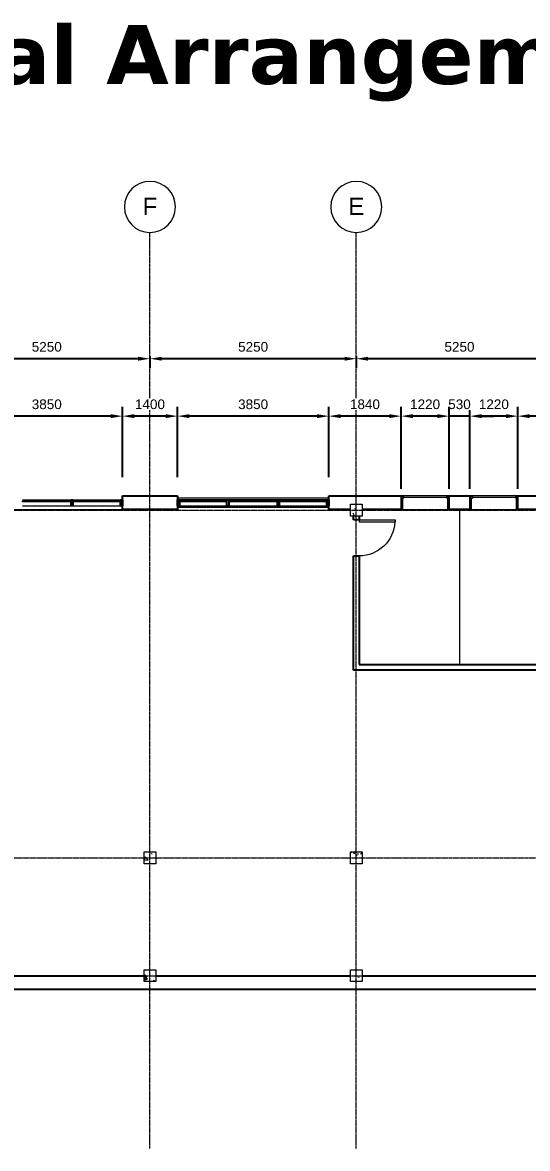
# Model space of a CAD drawing. Header units: millimetres. Extents: x 4481 to 58175, y 4067 to 32722.
# Drawn here: x 24709 to 37556, y 4067 to 32722 of the extents above; entities that cross this region are included whole.
import ezdxf

# ---------------------------------------------------------------- set-up
doc = ezdxf.new("R2010")
doc.units = ezdxf.units.MM
doc.linetypes.add('Grid Line', pattern=[22.225, 12.7, -3.175, 3.175, -3.175])
for name, color, linetype, lineweight in [('A-ANNO-DIMS', 10, 'Continuous', 9), ('A-DOOR', 31, 'Continuous', 9), ('A-GLAZ', 151, 'Continuous', 9), ('A-GLAZ-CURT', 52, 'Continuous', 9), ('A-GLAZ-CWMG', 51, 'Continuous', 9), ('A-WALL', 113, 'Continuous', 9), ('I-WALL', 2, 'Continuous', 9), ('S-COLS', 52, 'Continuous', 9), ('S-GRID', 1, 'Continuous', 9), ('S-GRID-IDEN', 1, 'Continuous', 9)]:
    doc.layers.add(name, color=color, linetype=linetype, lineweight=lineweight)
doc.layers.add('TEXT', color=10, linetype='Continuous')
doc.styles.add('Arial', font='Arial.ttf', dxfattribs={"height": 245.883234})
doc.styles.add('Arial_1', font='Arial.ttf', dxfattribs={"height": 442.58982})
doc.styles.add('TITLE_Layout_15mm', font='Verdana Bold.ttf', dxfattribs={"height": 15})
doc.dimstyles.new('Diagonal_-_2_5mm_Arial', dxfattribs={"dimscale": 304.8, "dimtxt": 245.883234, "dimasz": 0.984252, "dimexe": 0.787402, "dimexo": 0.492126, "dimgap": 0.574147, "dimtad": 1, "dimdec": 0, "dimzin": 0, "dimdsep": 46, "dimtxsty": 'Arial', "dimcen": 0.09, "dimdle": 0.787402, "dimazin": 0, "dimtfac": 1, "dimtdec": 0, "dimtix": 1, "dimtmove": 0, "dimatfit": 3, "dimldrblk": 'BOXFILLED', "dimfxl": 1, "dimtvp": 1, "dimtfill": 1, "dimtolj": 1, "dimtzin": 0, "dimarcsym": 0})

# ---------------------------------------------------------------- blocks, each defined once
blk = doc.blocks.new('M_Concrete-Square-Column - 300 x 300mm-V13-1st Floor Dimensioned Plan')
at = {"layer": 'S-COLS'}
h = blk.add_hatch(dxfattribs=at)
h.set_pattern_fill('FP_14', color=256, style=0, pattern_type=2)
h.set_pattern_definition([(230, (16702.4, 12214.2), (-728.737, 63.756), [76.2, -838.2]), (175, (16702.4, 12214.2), (140.972, -764.228), [60.96, -670.56]), (280.451, (16641.7, 12219.54), (-587.77, -700.467), [64.76, -712.36]), (226.184, (16702.4, 12011), (-1084.316, 168.17), [114.3, -1257.3]), (276.636, (16612.1, 12025), (-949.61, -989.71), [97.14, -1068.54]), (171.184, (16702.4, 12011), (-949.62, -989.7), [91.44, -1005.84]), (201, (16600.8, 12061.8), (-606.458, 409.06), [76.2, -838.2]), (146, (16600.8, 12061.8), (-247.208, -736.753), [60.96, -670.56]), (251.451, (16550.3, 12095.9), (-853.668, -327.685), [64.76, -712.36]), (217.5, (16702.42, 12214.23), (-12.3547, -338.22), [33.528, -628.904, 33.528, -1320.292]), (217.5, (16702.42, 12214.23), (-12.3547, -338.22), [-695.96, -647.192, 33.528, -639.572]), (187.5, (16702.42, 12214.23), (-267.279, -400.722), [33.528, -354.584, 33.528, -870.204]), (187.5, (16702.42, 12214.23), (-267.279, -400.722), [-421.64, -613.664, 33.528, -223.012]), (147.5, (16929, 12214.23), (-542.3633, 22.9153), [33.528, -220.472, 33.528, -1810.512]), (147.5, (16929, 12214.23), (-542.3633, 22.9153), [-287.528, -758.952, 33.528, -1018.032]), (137.5, (17030.6, 12214.23), (-592.517, -101.707), [33.528, -296.672, 33.528, -492.76, -746.76]), (137.5, (17030.6, 12214.23), (-592.517, -101.707), [-856.488, 33.528, -713.232])])
h.paths.add_polyline_path([(150, 150), (-150, 150), (-150, -150), (150, -150)], flags=0)
for p, q in [((150, 150), (-150, 150)), ((-150, 150), (-150, -150)), ((150, -150), (150, 150)), ((-150, -150), (150, -150))]:
    blk.add_line(p, q, dxfattribs=at)
blk = doc.blocks.new('M_Concrete-Square-Column - 300 x 300mm-V14-1st Floor Dimensioned Plan')
at = {"layer": 'S-COLS'}
h = blk.add_hatch(dxfattribs=at)
h.set_pattern_fill('FP_15', color=256, style=0, pattern_type=2)
h.set_pattern_definition([(230, (16702.4, 3364.2), (-728.737, 63.756), [76.2, -838.2]), (175, (16702.4, 3364.2), (140.97, -764.228), [60.96, -670.56]), (280.451, (16641.7, 3369.54), (-587.77, -700.467), [64.76, -712.36]), (226.184, (16702.4, 3161), (-1084.316, 168.17), [114.3, -1257.3]), (276.636, (16612.1, 3175), (-949.61, -989.71), [97.14, -1068.54]), (171.184, (16702.4, 3161), (-949.62, -989.7), [91.44, -1005.84]), (201, (16600.8, 3211.8), (-606.458, 409.06), [76.2, -838.2]), (146, (16600.8, 3211.8), (-247.208, -736.753), [60.96, -670.56]), (251.451, (16550.3, 3245.9), (-853.668, -327.685), [64.76, -712.36]), (217.5, (16702.42, 3364.22), (-12.3547, -338.22), [33.528, -628.904, 33.528, -647.192, -673.1]), (217.5, (16702.42, 3364.22), (-12.3547, -338.22), [-1343.152, 33.528, -639.572]), (187.5, (16702.42, 3364.22), (-267.279, -400.722), [33.528, -354.584, 33.528, -870.204]), (187.5, (16702.42, 3364.22), (-267.279, -400.722), [-421.64, -613.664, 33.528, -223.012]), (147.5, (16929, 3364.22), (-542.3633, 22.9153), [33.528, -220.472, 33.528, -1810.512]), (147.5, (16929, 3364.22), (-542.3633, 22.9153), [-287.528, -758.952, 33.528, -1018.032]), (137.5, (17030.6, 3364.22), (-592.517, -101.707), [33.528, -296.672, 33.528, -492.76, -746.76]), (137.5, (17030.6, 3364.22), (-592.517, -101.707), [-856.488, 33.528, -713.232])])
h.paths.add_polyline_path([(150, 150), (-150, 150), (-150, -150), (150, -150)], flags=0)
for p, q in [((150, 150), (-150, 150)), ((-150, 150), (-150, -150)), ((150, -150), (150, 150)), ((-150, -150), (150, -150))]:
    blk.add_line(p, q, dxfattribs=at)
blk = doc.blocks.new('M_Concrete-Square-Column - 300 x 300mm-V15-1st Floor Dimensioned Plan')
at = {"layer": 'S-COLS'}
h = blk.add_hatch(dxfattribs=at)
h.set_pattern_fill('FP_16', color=256, style=0, pattern_type=2)
h.set_pattern_definition([(230, (16702.4, 364.2), (-728.737, 63.756), [76.2, -838.2]), (175, (16702.4, 364.2), (140.97, -764.228), [60.96, -670.56]), (280.451, (16641.7, 369.54), (-587.77, -700.467), [64.76, -712.36]), (226.184, (16702.4, 161), (-1084.316, 168.17), [114.3, -1257.3]), (276.636, (16612.1, 175), (-949.61, -989.71), [97.14, -1068.54]), (171.184, (16702.4, 161), (-949.62, -989.7), [91.44, -1005.84]), (201, (16600.8, 211.8), (-606.458, 409.06), [76.2, -838.2]), (146, (16600.8, 211.8), (-247.21, -736.753), [60.96, -670.56]), (251.451, (16550.3, 245.9), (-853.668, -327.685), [64.76, -712.36]), (217.5, (16702.42, 364.23), (-12.3547, -338.22), [33.528, -628.904, 33.528, -647.192, -673.1]), (217.5, (16702.42, 364.23), (-12.3547, -338.22), [-1343.152, 33.528, -639.572]), (187.5, (16702.42, 364.23), (-267.279, -400.722), [33.528, -354.584, 33.528, -613.664, -256.54]), (187.5, (16702.42, 364.23), (-267.279, -400.722), [-1035.304, 33.528, -223.012]), (147.5, (16929, 364.23), (-542.3633, 22.9153), [33.528, -220.472, 33.528, -758.952, -1051.56]), (147.5, (16929, 364.23), (-542.3633, 22.9153), [-1046.48, 33.528, -1018.032]), (137.5, (17030.6, 364.23), (-592.517, -101.707), [33.528, -296.672, 33.528, -492.76, -746.76]), (137.5, (17030.6, 364.23), (-592.517, -101.707), [-856.488, 33.528, -713.232])])
h.paths.add_polyline_path([(150, 150), (-150, 150), (-150, -150), (150, -150)], flags=0)
for p, q in [((150, 150), (-150, 150)), ((-150, 150), (-150, -150)), ((150, -150), (150, 150)), ((-150, -150), (150, -150))]:
    blk.add_line(p, q, dxfattribs=at)
blk = doc.blocks.new('M_Concrete-Square-Column - 300 x 300mm-V16-1st Floor Dimensioned Plan')
at = {"layer": 'S-COLS'}
h = blk.add_hatch(dxfattribs=at)
h.set_pattern_fill('FP_17', color=256, style=0, pattern_type=2)
h.set_pattern_definition([(230, (21952.4, 3364.2), (-728.737, 63.756), [76.2, -838.2]), (175, (21952.4, 3364.2), (140.972, -764.228), [60.96, -670.56]), (280.451, (21891.7, 3369.54), (-587.77, -700.467), [64.76, -712.36]), (226.184, (21952.4, 3161), (-1084.316, 168.17), [114.3, -1257.3]), (276.636, (21862.1, 3175), (-949.61, -989.71), [97.14, -1068.54]), (171.184, (21952.4, 3161), (-949.62, -989.7), [91.44, -1005.84]), (201, (21850.8, 3211.8), (-606.458, 409.06), [76.2, -838.2]), (146, (21850.8, 3211.8), (-247.208, -736.753), [60.96, -670.56]), (251.451, (21800.3, 3245.9), (-853.668, -327.685), [64.76, -712.36]), (217.5, (21952.42, 3364.22), (-12.3547, -338.22), [33.528, -628.904, 33.528, -647.192, -673.1]), (217.5, (21952.42, 3364.22), (-12.3547, -338.22), [-1343.152, 33.528, -639.572]), (187.5, (21952.42, 3364.22), (-267.279, -400.722), [33.528, -354.584, 33.528, -870.204]), (187.5, (21952.42, 3364.22), (-267.279, -400.722), [-421.64, -613.664, 33.528, -223.012]), (147.5, (22179, 3364.22), (-542.3633, 22.9153), [33.528, -220.472, 33.528, -1810.512]), (147.5, (22179, 3364.22), (-542.3633, 22.9153), [-287.528, -758.952, 33.528, -1018.032]), (137.5, (22280.6, 3364.22), (-592.517, -101.707), [33.528, -296.672, 33.528, -492.76, -746.76]), (137.5, (22280.6, 3364.22), (-592.517, -101.707), [-856.488, 33.528, -713.232])])
h.paths.add_polyline_path([(150, 150), (-150, 150), (-150, -150), (150, -150)], flags=0)
for p, q in [((150, 150), (-150, 150)), ((-150, 150), (-150, -150)), ((150, -150), (150, 150)), ((-150, -150), (150, -150))]:
    blk.add_line(p, q, dxfattribs=at)
blk = doc.blocks.new('M_Concrete-Square-Column - 300 x 300mm-V17-1st Floor Dimensioned Plan')
at = {"layer": 'S-COLS'}
h = blk.add_hatch(dxfattribs=at)
h.set_pattern_fill('FP_18', color=256, style=0, pattern_type=2)
h.set_pattern_definition([(230, (21952.4, 364.2), (-728.737, 63.756), [76.2, -838.2]), (175, (21952.4, 364.2), (140.972, -764.228), [60.96, -670.56]), (280.451, (21891.7, 369.54), (-587.77, -700.467), [64.76, -712.36]), (226.184, (21952.4, 161), (-1084.316, 168.17), [114.3, -1257.3]), (276.636, (21862.1, 175), (-949.61, -989.71), [97.14, -1068.54]), (171.184, (21952.4, 161), (-949.62, -989.7), [91.44, -1005.84]), (201, (21850.8, 211.8), (-606.458, 409.06), [76.2, -838.2]), (146, (21850.8, 211.8), (-247.208, -736.753), [60.96, -670.56]), (251.451, (21800.3, 245.9), (-853.668, -327.685), [64.76, -712.36]), (217.5, (21952.42, 364.23), (-12.3547, -338.22), [33.528, -628.904, 33.528, -647.192, -673.1]), (217.5, (21952.42, 364.23), (-12.3547, -338.22), [-1343.152, 33.528, -639.572]), (187.5, (21952.42, 364.23), (-267.279, -400.722), [33.528, -354.584, 33.528, -613.664, -256.54]), (187.5, (21952.42, 364.23), (-267.279, -400.722), [-1035.304, 33.528, -223.012]), (147.5, (22179, 364.23), (-542.3633, 22.9153), [33.528, -220.472, 33.528, -758.952, -1051.56]), (147.5, (22179, 364.23), (-542.3633, 22.9153), [-1046.48, 33.528, -1018.032]), (137.5, (22280.6, 364.23), (-592.517, -101.707), [33.528, -296.672, 33.528, -492.76, -746.76]), (137.5, (22280.6, 364.23), (-592.517, -101.707), [-856.488, 33.528, -713.232])])
h.paths.add_polyline_path([(150, 150), (-150, 150), (-150, -150), (150, -150)], flags=0)
for p, q in [((150, 150), (-150, 150)), ((-150, 150), (-150, -150)), ((150, -150), (150, 150)), ((-150, -150), (150, -150))]:
    blk.add_line(p, q, dxfattribs=at)
blk = doc.blocks.new('M_Single-Flush - 0915 x 2032mm-145493-1st Floor Dimensioned Plan')
at = {"layer": 'A-DOOR', "lineweight": 18}
for p, q in [((406, 69), (406, 985)), ((458, 985), (406, 985)), ((458, 69), (458, 985)), ((458, 69), (406, 69))]:
    blk.add_line(p, q, dxfattribs=at)
at = {"layer": 'A-DOOR'}
blk.add_arc((458, 69), 917, 93.1893, 180, dxfattribs=at)
blk = doc.blocks.new('Casement 3x3 with Trim - 1220 x1220mm-148730-1st Floor Dimensioned Plan')
at = {"layer": 'A-GLAZ', "lineweight": 18}
for p, q in [((-610, 176.2125), (-590.95, 176.2125)), ((-590.95, 111.7625), (-590.95, 176.2125)), ((-590.95, 156.2125), (-590.95, 111.7625)), ((-590.95, 156.2125), (-546.5, 156.2125)), ((-590.95, 111.7625), (-546.5, 111.7625)), ((-590.95, 111.7625), (-578.25, 111.7625)), ((-578.25, -176.2125), (-578.25, 111.7625)), ((-546.5, 156.2125), (-546.5, 111.7625)), ((-546.5, 133.9875), (546.5, 133.9875)), ((546.5, 156.2125), (546.5, 111.7625)), ((590.95, 156.2125), (546.5, 156.2125)), ((590.95, 111.7625), (546.5, 111.7625)), ((578.25, 111.7625), (590.95, 111.7625)), ((578.25, 111.7625), (578.25, -176.2125)), ((590.95, 111.7625), (590.95, 176.2125)), ((610, 176.2125), (590.95, 176.2125)), ((590.95, 156.2125), (590.95, 111.7625)), ((-578.25, -176.2125), (-610, -176.2125)), ((578.25, -176.2125), (610, -176.2125))]:
    blk.add_line(p, q, dxfattribs=at)
blk = doc.blocks.new('System Panel - Glazed-220175-1st Floor Dimensioned Plan')
at = {"layer": 'A-GLAZ-CURT', "lineweight": 18}
for p, q in [((604, 49), (-604, 49)), ((-604, 49), (-604, 25)), ((-604, 25), (604, 25)), ((604, 25), (604, 49))]:
    blk.add_line(p, q, dxfattribs=at)
blk = doc.blocks.new('System Panel - Glazed-220176-1st Floor Dimensioned Plan')
at = {"layer": 'A-GLAZ-CURT', "lineweight": 18}
for p, q in [((617, 49), (-617, 49)), ((-617, 49), (-617, 25)), ((-617, 25), (617, 25)), ((617, 25), (617, 49))]:
    blk.add_line(p, q, dxfattribs=at)
blk = doc.blocks.new('Rectangular Mullion - 50 x 150mm-220167-1st Floor Dimensioned Plan')
at = {"layer": 'A-GLAZ-CWMG'}
for p, q in [((23911, 12478), (22702, 12478)), ((23911, 12328), (22702, 12328))]:
    blk.add_line(p, q, dxfattribs=at)
blk = doc.blocks.new('Rectangular Mullion - 50 x 150mm-220168-1st Floor Dimensioned Plan')
at = {"layer": 'A-GLAZ-CWMG'}
for p, q in [((25194, 12478), (23961, 12478)), ((25194, 12328), (23961, 12328))]:
    blk.add_line(p, q, dxfattribs=at)
blk = doc.blocks.new('Rectangular Mullion - 50 x 150mm-219428-1st Floor Dimensioned Plan')
at = {"layer": 'A-GLAZ-CWMG', "lineweight": 25}
for p, q in [((-25, 75), (25, 75)), ((-25, -75), (-25, 75)), ((25, 75), (25, -75)), ((25, -75), (-25, -75))]:
    blk.add_line(p, q, dxfattribs=at)
blk = doc.blocks.new('System Panel - Glazed-220173-1st Floor Dimensioned Plan')
at = {"layer": 'A-GLAZ-CURT', "lineweight": 18}
for p, q in [((604, 49), (-604, 49)), ((-604, 49), (-604, 25)), ((-604, 25), (604, 25)), ((604, 25), (604, 49))]:
    blk.add_line(p, q, dxfattribs=at)
blk = doc.blocks.new('System Panel - Glazed-220174-1st Floor Dimensioned Plan')
at = {"layer": 'A-GLAZ-CURT', "lineweight": 18}
for p, q in [((617, 49), (-617, 49)), ((-617, 49), (-617, 25)), ((-617, 25), (617, 25)), ((617, 25), (617, 49))]:
    blk.add_line(p, q, dxfattribs=at)
blk = doc.blocks.new('Rectangular Mullion - 50 x 150mm-219490-1st Floor Dimensioned Plan')
at = {"layer": 'A-GLAZ-CWMG', "lineweight": 25}
for p, q in [((-50, 75), (0, 75)), ((-50, -75), (-50, 75)), ((0, 75), (0, -75)), ((0, -75), (-50, -75))]:
    blk.add_line(p, q, dxfattribs=at)
blk = doc.blocks.new('Rectangular Mullion - 50 x 150mm-219488-1st Floor Dimensioned Plan')
at = {"layer": 'A-GLAZ-CWMG', "lineweight": 25}
for p, q in [((-25, 75), (25, 75)), ((-25, -75), (-25, 75)), ((25, 75), (25, -75)), ((25, -75), (-25, -75))]:
    blk.add_line(p, q, dxfattribs=at)
blk = doc.blocks.new('Rectangular Mullion - 50 x 150mm-220169-1st Floor Dimensioned Plan')
at = {"layer": 'A-GLAZ-CWMG'}
for p, q in [((17452, 12478), (18661, 12478)), ((18661, 12328), (17452, 12328))]:
    blk.add_line(p, q, dxfattribs=at)
blk = doc.blocks.new('Rectangular Mullion - 50 x 150mm-220170-1st Floor Dimensioned Plan')
at = {"layer": 'A-GLAZ-CWMG'}
for p, q in [((18711, 12478), (19944, 12478)), ((19944, 12328), (18711, 12328))]:
    blk.add_line(p, q, dxfattribs=at)
blk = doc.blocks.new('Rectangular Mullion - 50 x 150mm-219437-1st Floor Dimensioned Plan')
at = {"layer": 'A-GLAZ-CWMG', "lineweight": 25}
for p, q in [((0, 75), (-50, 75)), ((-50, 75), (-50, -75)), ((0, -75), (0, 75)), ((-50, -75), (0, -75))]:
    blk.add_line(p, q, dxfattribs=at)
blk = doc.blocks.new('Rectangular Mullion - 50 x 150mm-219493-1st Floor Dimensioned Plan')
at = {"layer": 'A-GLAZ-CWMG', "lineweight": 25}
for p, q in [((0, 75), (-50, 75)), ((-50, 75), (-50, -75)), ((0, -75), (0, 75)), ((-50, -75), (0, -75))]:
    blk.add_line(p, q, dxfattribs=at)
blk = doc.blocks.new('Grid - M_Grid Head - Circle-24584-1st Floor Dimensioned Plan')
at = {"layer": 'S-GRID-IDEN'}
blk.add_circle((0, 0), 6.5, dxfattribs=at)
blk = doc.blocks.new('DIMBLOCK4-1st Floor Dimensioned Plan')
at = {"layer": 'A-ANNO-DIMS', "color": 0, "lineweight": -2, "transparency": 16777216}
for p, q in [((33201, 24228), (33201, 23926)), ((38151, 24166), (33501, 24166)), ((38451, 24228), (38451, 23926))]:
    blk.add_line(p, q, dxfattribs=at)
at = {"layer": 'A-ANNO-DIMS', "color": 0, "transparency": 16777216}
for points in [[(33501, 24216), (33501, 24116), (33201, 24166)], [(38151, 24216), (38151, 24116), (38451, 24166)]]:
    blk.add_solid(points, dxfattribs=at)
at = {"layer": 'Defpoints', "color": 0, "transparency": 16777216}
for p in [(33201, 24378), (38451, 24378), (33201, 24166)]:
    blk.add_point(p, dxfattribs=at)
at = {"layer": 'A-ANNO-DIMS', "color": 0, "transparency": 16777216, "insert": (35826, 24467), "char_height": 245.9, "width": 904.62, "attachment_point": 5, "style": 'Arial', "bg_fill": 3, "box_fill_scale": 1.1, "bg_fill_color": 256, "bg_fill_true_color": 13158600, "bg_fill_transparency": 0}
blk.add_mtext('\\A1;5250', dxfattribs=at)
blk = doc.blocks.new('_BoxFilled')
at = {"color": 0, "linetype": 'ByBlock', "lineweight": -2}
blk.add_line((-0.5, 0), (-1, 0), dxfattribs=at)
at = {"color": 0, "linetype": 'ByBlock'}
blk.add_solid([(-0.5, 0.5), (0.5, 0.5), (-0.5, -0.5), (0.5, -0.5)], dxfattribs=at)
blk = doc.blocks.new('DIMBLOCK5-1st Floor Dimensioned Plan')
at = {"layer": 'A-ANNO-DIMS', "color": 0, "lineweight": -2, "transparency": 16777216}
for p, q in [((27951, 24228), (27951, 23926)), ((32901, 24166), (28251, 24166)), ((33201, 24228), (33201, 23926))]:
    blk.add_line(p, q, dxfattribs=at)
at = {"layer": 'A-ANNO-DIMS', "color": 0, "transparency": 16777216}
for points in [[(28251, 24216), (28251, 24116), (27951, 24166)], [(32901, 24216), (32901, 24116), (33201, 24166)]]:
    blk.add_solid(points, dxfattribs=at)
at = {"layer": 'Defpoints', "color": 0, "transparency": 16777216}
for p in [(27951, 24378), (33201, 24378), (27951, 24166)]:
    blk.add_point(p, dxfattribs=at)
at = {"layer": 'A-ANNO-DIMS', "color": 0, "transparency": 16777216, "insert": (30576, 24467), "char_height": 245.9, "width": 904.62, "attachment_point": 5, "style": 'Arial', "bg_fill": 3, "box_fill_scale": 1.1, "bg_fill_color": 256, "bg_fill_true_color": 13158600, "bg_fill_transparency": 0}
blk.add_mtext('\\A1;5250', dxfattribs=at)
blk = doc.blocks.new('DIMBLOCK6-1st Floor Dimensioned Plan')
at = {"layer": 'A-ANNO-DIMS', "color": 0, "lineweight": -2, "transparency": 16777216}
for p, q in [((22701, 24228), (22701, 23926)), ((27651, 24166), (23001, 24166)), ((27951, 24228), (27951, 23926))]:
    blk.add_line(p, q, dxfattribs=at)
at = {"layer": 'A-ANNO-DIMS', "color": 0, "transparency": 16777216}
for points in [[(23001, 24216), (23001, 24116), (22701, 24166)], [(27651, 24216), (27651, 24116), (27951, 24166)]]:
    blk.add_solid(points, dxfattribs=at)
at = {"layer": 'Defpoints', "color": 0, "transparency": 16777216}
for p in [(22701, 24378), (27951, 24378), (22701, 24166)]:
    blk.add_point(p, dxfattribs=at)
at = {"layer": 'A-ANNO-DIMS', "color": 0, "transparency": 16777216, "insert": (25326, 24467), "char_height": 245.9, "width": 904.62, "attachment_point": 5, "style": 'Arial', "bg_fill": 3, "box_fill_scale": 1.1, "bg_fill_color": 256, "bg_fill_true_color": 13158600, "bg_fill_transparency": 0}
blk.add_mtext('\\A1;5250', dxfattribs=at)
blk = doc.blocks.new('DIMBLOCK18-1st Floor Dimensioned Plan')
at = {"layer": 'A-ANNO-DIMS', "color": 0, "lineweight": -2, "transparency": 16777216}
for p, q in [((37311, 20852), (37311, 22945)), ((39591, 20852), (39591, 22945)), ((39291, 22705), (37611, 22705))]:
    blk.add_line(p, q, dxfattribs=at)
at = {"layer": 'A-ANNO-DIMS', "color": 0, "transparency": 16777216}
for points in [[(37611, 22755), (37611, 22655), (37311, 22705)], [(39291, 22755), (39291, 22655), (39591, 22705)]]:
    blk.add_solid(points, dxfattribs=at)
at = {"layer": 'Defpoints', "color": 0, "transparency": 16777216}
for p in [(37311, 22705), (37311, 20702), (39591, 20702)]:
    blk.add_point(p, dxfattribs=at)
at = {"layer": 'A-ANNO-DIMS', "color": 0, "transparency": 16777216, "insert": (38451, 23005), "char_height": 245.9, "width": 904.62, "attachment_point": 5, "style": 'Arial', "bg_fill": 3, "box_fill_scale": 1.1, "bg_fill_color": 256, "bg_fill_true_color": 13158600, "bg_fill_transparency": 0}
blk.add_mtext('\\A1;2280', dxfattribs=at)
blk = doc.blocks.new('DIMBLOCK19-1st Floor Dimensioned Plan')
at = {"layer": 'A-ANNO-DIMS', "color": 0, "lineweight": -2, "transparency": 16777216}
for p, q in [((36091, 20852), (36091, 22945)), ((37311, 20852), (37311, 22945)), ((37011, 22705), (36391, 22705))]:
    blk.add_line(p, q, dxfattribs=at)
at = {"layer": 'A-ANNO-DIMS', "color": 0, "transparency": 16777216}
for points in [[(36391, 22755), (36391, 22655), (36091, 22705)], [(37011, 22755), (37011, 22655), (37311, 22705)]]:
    blk.add_solid(points, dxfattribs=at)
at = {"layer": 'Defpoints', "color": 0, "transparency": 16777216}
for p in [(36091, 22705), (36091, 20702), (37311, 20702)]:
    blk.add_point(p, dxfattribs=at)
at = {"layer": 'A-ANNO-DIMS', "color": 0, "transparency": 16777216, "insert": (36701, 23005), "char_height": 245.9, "width": 904.62, "attachment_point": 5, "style": 'Arial', "bg_fill": 3, "box_fill_scale": 1.1, "bg_fill_color": 256, "bg_fill_true_color": 13158600, "bg_fill_transparency": 0}
blk.add_mtext('\\A1;1220', dxfattribs=at)
blk = doc.blocks.new('DIMBLOCK20-1st Floor Dimensioned Plan')
at = {"layer": 'A-ANNO-DIMS', "color": 0, "lineweight": -2, "transparency": 16777216}
for p, q in [((35561, 20852), (35561, 22945)), ((36091, 20852), (36091, 22945)), ((35261, 22705), (34961, 22705)), ((36091, 22705), (35561, 22705)), ((36391, 22705), (36691, 22705))]:
    blk.add_line(p, q, dxfattribs=at)
at = {"layer": 'A-ANNO-DIMS', "color": 0, "transparency": 16777216}
for points in [[(35261, 22755), (35261, 22655), (35561, 22705)], [(36391, 22755), (36391, 22655), (36091, 22705)]]:
    blk.add_solid(points, dxfattribs=at)
at = {"layer": 'Defpoints', "color": 0, "transparency": 16777216}
for p in [(35561, 22705), (35561, 20702), (36091, 20702)]:
    blk.add_point(p, dxfattribs=at)
at = {"layer": 'A-ANNO-DIMS', "color": 0, "transparency": 16777216, "insert": (35826, 23005), "char_height": 245.9, "width": 678.46, "attachment_point": 5, "style": 'Arial', "bg_fill": 3, "box_fill_scale": 1.1, "bg_fill_color": 256, "bg_fill_true_color": 13158600, "bg_fill_transparency": 0}
blk.add_mtext('\\A1;530', dxfattribs=at)
blk = doc.blocks.new('DIMBLOCK21-1st Floor Dimensioned Plan')
at = {"layer": 'A-ANNO-DIMS', "color": 0, "lineweight": -2, "transparency": 16777216}
for p, q in [((34341, 20852), (34341, 22945)), ((35561, 20852), (35561, 22945)), ((35261, 22705), (34641, 22705))]:
    blk.add_line(p, q, dxfattribs=at)
at = {"layer": 'A-ANNO-DIMS', "color": 0, "transparency": 16777216}
for points in [[(34641, 22755), (34641, 22655), (34341, 22705)], [(35261, 22755), (35261, 22655), (35561, 22705)]]:
    blk.add_solid(points, dxfattribs=at)
at = {"layer": 'Defpoints', "color": 0, "transparency": 16777216}
for p in [(34341, 22705), (34341, 20702), (35561, 20702)]:
    blk.add_point(p, dxfattribs=at)
at = {"layer": 'A-ANNO-DIMS', "color": 0, "transparency": 16777216, "insert": (34951, 23005), "char_height": 245.9, "width": 904.62, "attachment_point": 5, "style": 'Arial', "bg_fill": 3, "box_fill_scale": 1.1, "bg_fill_color": 256, "bg_fill_true_color": 13158600, "bg_fill_transparency": 0}
blk.add_mtext('\\A1;1220', dxfattribs=at)
blk = doc.blocks.new('DIMBLOCK22-1st Floor Dimensioned Plan')
at = {"layer": 'A-ANNO-DIMS', "color": 0, "lineweight": -2, "transparency": 16777216}
for p, q in [((32501, 21151), (32501, 22945)), ((34341, 20852), (34341, 22945)), ((34041, 22705), (32801, 22705))]:
    blk.add_line(p, q, dxfattribs=at)
at = {"layer": 'A-ANNO-DIMS', "color": 0, "transparency": 16777216}
for points in [[(32801, 22755), (32801, 22655), (32501, 22705)], [(34041, 22755), (34041, 22655), (34341, 22705)]]:
    blk.add_solid(points, dxfattribs=at)
at = {"layer": 'Defpoints', "color": 0, "transparency": 16777216}
for p in [(32501, 22705), (32501, 21001), (34341, 20702)]:
    blk.add_point(p, dxfattribs=at)
at = {"layer": 'A-ANNO-DIMS', "color": 0, "transparency": 16777216, "insert": (33421, 23005), "char_height": 245.9, "width": 904.62, "attachment_point": 5, "style": 'Arial', "bg_fill": 3, "box_fill_scale": 1.1, "bg_fill_color": 256, "bg_fill_true_color": 13158600, "bg_fill_transparency": 0}
blk.add_mtext('\\A1;1840', dxfattribs=at)
blk = doc.blocks.new('DIMBLOCK23-1st Floor Dimensioned Plan')
at = {"layer": 'A-ANNO-DIMS', "color": 0, "lineweight": -2, "transparency": 16777216}
for p, q in [((28651, 21151), (28651, 22945)), ((32501, 21151), (32501, 22945)), ((32201, 22705), (28951, 22705))]:
    blk.add_line(p, q, dxfattribs=at)
at = {"layer": 'A-ANNO-DIMS', "color": 0, "transparency": 16777216}
for points in [[(28951, 22755), (28951, 22655), (28651, 22705)], [(32201, 22755), (32201, 22655), (32501, 22705)]]:
    blk.add_solid(points, dxfattribs=at)
at = {"layer": 'Defpoints', "color": 0, "transparency": 16777216}
for p in [(28651, 22705), (28651, 21001), (32501, 21001)]:
    blk.add_point(p, dxfattribs=at)
at = {"layer": 'A-ANNO-DIMS', "color": 0, "transparency": 16777216, "insert": (30576, 23005), "char_height": 245.9, "width": 904.62, "attachment_point": 5, "style": 'Arial', "bg_fill": 3, "box_fill_scale": 1.1, "bg_fill_color": 256, "bg_fill_true_color": 13158600, "bg_fill_transparency": 0}
blk.add_mtext('\\A1;3850', dxfattribs=at)
blk = doc.blocks.new('DIMBLOCK24-1st Floor Dimensioned Plan')
at = {"layer": 'A-ANNO-DIMS', "color": 0, "lineweight": -2, "transparency": 16777216}
for p, q in [((27251, 21151), (27251, 22945)), ((28651, 21151), (28651, 22945)), ((28351, 22705), (27551, 22705))]:
    blk.add_line(p, q, dxfattribs=at)
at = {"layer": 'A-ANNO-DIMS', "color": 0, "transparency": 16777216}
for points in [[(27551, 22755), (27551, 22655), (27251, 22705)], [(28351, 22755), (28351, 22655), (28651, 22705)]]:
    blk.add_solid(points, dxfattribs=at)
at = {"layer": 'Defpoints', "color": 0, "transparency": 16777216}
for p in [(27251, 22705), (27251, 21001), (28651, 21001)]:
    blk.add_point(p, dxfattribs=at)
at = {"layer": 'A-ANNO-DIMS', "color": 0, "transparency": 16777216, "insert": (27951, 23005), "char_height": 245.9, "width": 904.62, "attachment_point": 5, "style": 'Arial', "bg_fill": 3, "box_fill_scale": 1.1, "bg_fill_color": 256, "bg_fill_true_color": 13158600, "bg_fill_transparency": 0}
blk.add_mtext('\\A1;1400', dxfattribs=at)
blk = doc.blocks.new('DIMBLOCK25-1st Floor Dimensioned Plan')
at = {"layer": 'A-ANNO-DIMS', "color": 0, "lineweight": -2, "transparency": 16777216}
for p, q in [((23401, 21151), (23401, 22945)), ((27251, 21151), (27251, 22945)), ((26951, 22705), (23701, 22705))]:
    blk.add_line(p, q, dxfattribs=at)
at = {"layer": 'A-ANNO-DIMS', "color": 0, "transparency": 16777216}
for points in [[(23701, 22755), (23701, 22655), (23401, 22705)], [(26951, 22755), (26951, 22655), (27251, 22705)]]:
    blk.add_solid(points, dxfattribs=at)
at = {"layer": 'Defpoints', "color": 0, "transparency": 16777216}
for p in [(23401, 22705), (23401, 21001), (27251, 21001)]:
    blk.add_point(p, dxfattribs=at)
at = {"layer": 'A-ANNO-DIMS', "color": 0, "transparency": 16777216, "insert": (25326, 23005), "char_height": 245.9, "width": 904.62, "attachment_point": 5, "style": 'Arial', "bg_fill": 3, "box_fill_scale": 1.1, "bg_fill_color": 256, "bg_fill_true_color": 13158600, "bg_fill_transparency": 0}
blk.add_mtext('\\A1;3850', dxfattribs=at)

msp = doc.modelspace()

# ---------------------------------------------------------------- linework, layer by layer
at = {"layer": 'A-WALL', "lineweight": 25}
for p, q in [((27251, 20325), (27251, 20677.4)), ((27251, 20677.4), (28651, 20677.4)), ((28651, 20677.4), (28651, 20325)), ((32501, 20325), (32501, 20677.4)), ((32501, 20677.4), (34341, 20677.4)), ((34341, 20677.4), (34341, 20325)), ((35561, 20325), (35561, 20677.4)), ((35561, 20677.4), (36091, 20677.4)), ((36091, 20677.4), (36091, 20325)), ((37311, 20325), (37311, 20677.4)), ((37311, 20677.4), (39591, 20677.4)), ((28651, 20325), (27251, 20325)), ((33051, 20325), (32501, 20325)), ((34341, 20325), (33351, 20325)), ((36091, 20325), (35561, 20325)), ((38301, 20325), (37311, 20325)), ((22851, 8462.3), (27801, 8462.3)), ((28101, 8462.3), (33051, 8462.3)), ((33351, 8462.3), (38301, 8462.3)), ((39101, 8109.9), (8800.5, 8109.9))]:
    msp.add_line(p, q, dxfattribs=at)
at = {"layer": 'A-WALL'}
for p, q in [((35561, 20677.4), (34341, 20677.4)), ((37311, 20677.4), (36091, 20677.4)), ((32501, 20613.7), (28651, 20613.7)), ((28651, 20388.7), (32501, 20388.7)), ((23401, 20325), (27251, 20325)), ((34341, 20325), (35561, 20325)), ((36091, 20325), (37311, 20325))]:
    msp.add_line(p, q, dxfattribs=at)
at = {"layer": 'I-WALL', "lineweight": 25}
for p, q in [((33131.8, 20062.3), (33131.8, 20162.3)), ((33270.3, 20062.3), (33131.8, 20062.3)), ((33270.3, 20162.3), (33270.3, 20062.3)), ((33131.8, 16243), (33131.8, 19147.3)), ((33131.8, 19147.3), (33270.3, 19147.3)), ((33270.3, 19147.3), (33270.3, 16381.5)), ((33270.3, 16381.5), (38381.8, 16381.5)), ((43588.5, 16243), (33131.8, 16243))]:
    msp.add_line(p, q, dxfattribs=at)
at = {"layer": 'I-WALL'}
msp.add_line((35826, 20325), (35826, 16381.5), dxfattribs=at)
at = {"layer": 'S-GRID', "linetype": 'Grid Line'}
for p, q in [((27951, 4066.9), (27951, 27379.7)), ((33201, 4066.9), (33201, 27379.7)), ((4480.5, 20312.3), (56874.6, 20312.3)), ((4480.5, 11462.3), (56874.6, 11462.3)), ((4480.5, 8462.3), (56874.6, 8462.3))]:
    msp.add_line(p, q, dxfattribs=at)

# ---------------------------------------------------------------- block references
at = {"layer": 'A-DOOR', "xscale": -1, "rotation": 270}
msp.add_blockref('M_Single-Flush - 0915 x 2032mm-145493-1st Floor Dimensioned Plan', (33201, 19604.8), dxfattribs=at)
at = {"layer": 'A-GLAZ', "xscale": -1}
for p in [(34951, 20501.2), (36701, 20501.2)]:
    msp.add_blockref('Casement 3x3 with Trim - 1220 x1220mm-148730-1st Floor Dimensioned Plan', p, dxfattribs=at)
at = {"layer": 'A-GLAZ-CURT', "xscale": -1}
for name, p in [('System Panel - Glazed-220176-1st Floor Dimensioned Plan', (25326, 20501.2)), ('System Panel - Glazed-220175-1st Floor Dimensioned Plan', (26596.9, 20501.2)), ('System Panel - Glazed-220173-1st Floor Dimensioned Plan', (29305.2, 20501.2)), ('System Panel - Glazed-220174-1st Floor Dimensioned Plan', (30576, 20501.2)), ('System Panel - Glazed-220173-1st Floor Dimensioned Plan', (31846.9, 20501.2))]:
    msp.add_blockref(name, p, dxfattribs=at)
at = {"layer": 'A-GLAZ-CWMG', "xscale": -1}
for name, p in [('Rectangular Mullion - 50 x 150mm-220168-1st Floor Dimensioned Plan', (49903.4, 8098.1)), ('Rectangular Mullion - 50 x 150mm-220167-1st Floor Dimensioned Plan', (49903.4, 8098.1)), ('Rectangular Mullion - 50 x 150mm-220169-1st Floor Dimensioned Plan', (47361.8, 8098.1)), ('Rectangular Mullion - 50 x 150mm-220170-1st Floor Dimensioned Plan', (49903.4, 8098.1)), ('Rectangular Mullion - 50 x 150mm-220169-1st Floor Dimensioned Plan', (49903.4, 8098.1))]:
    msp.add_blockref(name, p, dxfattribs=at)
at = {"layer": 'A-GLAZ-CWMG', "extrusion": (0, 0, -1), "xscale": -1, "rotation": 180}
for name, p in [('Rectangular Mullion - 50 x 150mm-219428-1st Floor Dimensioned Plan', (-25967.7, 20501.2)), ('Rectangular Mullion - 50 x 150mm-219490-1st Floor Dimensioned Plan', (-28651, 20501.2)), ('Rectangular Mullion - 50 x 150mm-219488-1st Floor Dimensioned Plan', (-29934.4, 20501.2)), ('Rectangular Mullion - 50 x 150mm-219488-1st Floor Dimensioned Plan', (-31217.7, 20501.2))]:
    msp.add_blockref(name, p, dxfattribs=at)
at = {"layer": 'A-GLAZ-CWMG', "xscale": -1, "rotation": 180}
for name, p in [('Rectangular Mullion - 50 x 150mm-219437-1st Floor Dimensioned Plan', (27251, 20501.2)), ('Rectangular Mullion - 50 x 150mm-219493-1st Floor Dimensioned Plan', (32501, 20501.2))]:
    msp.add_blockref(name, p, dxfattribs=at)
at = {"layer": 'S-COLS', "xscale": -1, "rotation": 180}
for name, p in [('M_Concrete-Square-Column - 300 x 300mm-V13-1st Floor Dimensioned Plan', (33201, 20312.3)), ('M_Concrete-Square-Column - 300 x 300mm-V16-1st Floor Dimensioned Plan', (27951, 11462.3)), ('M_Concrete-Square-Column - 300 x 300mm-V14-1st Floor Dimensioned Plan', (33201, 11462.3)), ('M_Concrete-Square-Column - 300 x 300mm-V17-1st Floor Dimensioned Plan', (27951, 8462.3)), ('M_Concrete-Square-Column - 300 x 300mm-V15-1st Floor Dimensioned Plan', (33201, 8462.3))]:
    msp.add_blockref(name, p, dxfattribs=at)
at = {"layer": 'S-GRID-IDEN', "xscale": -99.99999999999993, "yscale": 99.99999999999993, "zscale": 99.99999999999993}
for p in [(27951, 28029.7), (33201, 28029.7)]:
    msp.add_blockref('Grid - M_Grid Head - Circle-24584-1st Floor Dimensioned Plan', p, dxfattribs=at)

# ---------------------------------------------------------------- texts
at = {"layer": 'TEXT', "style": 'TITLE_Layout_15mm'}
msp.add_text('General Arrangement', height=1500, dxfattribs=at).set_placement((17068.9, 31158.9))

# ---------------------------------------------------------------- next in the draw order: texts
at = {"layer": 'S-GRID-IDEN', "char_height": 442.6, "attachment_point": 2, "line_spacing_factor": 0.938532, "style": 'Arial_1', "bg_fill": 3, "box_fill_scale": 1.25, "bg_fill_color": 0, "bg_fill_transparency": 0}
for s, insert, width in [('F', (27951.1, 28265.5), 448.156), ('E', (33201.1, 28265.5), 491.352)]:
    msp.add_mtext(s, dxfattribs=dict(at, insert=insert, width=width))

# ---------------------------------------------------------------- next in the draw order: dimensions: what is measured, and where the dimension line sits
at = {"layer": 'A-ANNO-DIMS'}
for base, p1, p2, override, picture, middle in [((33201, 24166.3), (38451, 24378.4), (33201, 24378.4), {"dimpost": '<>', "dimfxl": 5250}, 'DIMBLOCK4-1st Floor Dimensioned Plan', (35826, 24466.9)), ((37311, 22704.7), (39591, 20702.1), (37311, 20702.1), {"dimpost": '<>', "dimfxl": 2280}, 'DIMBLOCK18-1st Floor Dimensioned Plan', (38451, 23005.2))]:
    dim = msp.add_linear_dim(base=base, p1=p1, p2=p2, angle=180, dimstyle='Diagonal_-_2_5mm_Arial', override=override, dxfattribs=at)
    dim.commit()
    dim.dimension.update_dxf_attribs({"geometry": picture, "text_midpoint": middle})

# ---------------------------------------------------------------- next in the draw order: dimensions: what is measured, and where the dimension line sits
for base, p1, p2, override, picture, middle in [((27951, 24166.3), (33201, 24378.4), (27951, 24378.4), {"dimpost": '<>', "dimfxl": 5250}, 'DIMBLOCK5-1st Floor Dimensioned Plan', (30576, 24466.9)), ((36091, 22704.7), (37311, 20702.1), (36091, 20702.1), {"dimpost": '<>', "dimfxl": 1220}, 'DIMBLOCK19-1st Floor Dimensioned Plan', (36701, 23005.2))]:
    dim = msp.add_linear_dim(base=base, p1=p1, p2=p2, angle=180, dimstyle='Diagonal_-_2_5mm_Arial', override=override, dxfattribs=at)
    dim.commit()
    dim.dimension.update_dxf_attribs({"geometry": picture, "text_midpoint": middle})

# ---------------------------------------------------------------- next in the draw order: dimensions: what is measured, and where the dimension line sits
for base, p1, p2, override, picture, middle in [((22701, 24166.3), (27951, 24378.4), (22701, 24378.4), {"dimpost": '<>', "dimfxl": 5250}, 'DIMBLOCK6-1st Floor Dimensioned Plan', (25326, 24466.9)), ((35561, 22704.7), (36091, 20702.1), (35561, 20702.1), {"dimpost": '<>', "dimfxl": 530}, 'DIMBLOCK20-1st Floor Dimensioned Plan', (35826, 23005.3))]:
    dim = msp.add_linear_dim(base=base, p1=p1, p2=p2, angle=180, dimstyle='Diagonal_-_2_5mm_Arial', override=override, dxfattribs=at)
    dim.commit()
    dim.dimension.update_dxf_attribs({"geometry": picture, "text_midpoint": middle})

# ---------------------------------------------------------------- next in the draw order: dimensions: what is measured, and where the dimension line sits
dim = msp.add_linear_dim(base=(34341, 22704.7), p1=(35561, 20702.1), p2=(34341, 20702.1), angle=180, dimstyle='Diagonal_-_2_5mm_Arial', override={"dimpost": '<>', "dimfxl": 1220}, dxfattribs=at)
dim.commit()
dim.dimension.update_dxf_attribs({"geometry": 'DIMBLOCK21-1st Floor Dimensioned Plan', "text_midpoint": (34951, 23005.2)})

# ---------------------------------------------------------------- next in the draw order: dimensions: what is measured, and where the dimension line sits
dim = msp.add_linear_dim(base=(32501, 22704.7), p1=(34341, 20702.1), p2=(32501, 21001.2), angle=180, dimstyle='Diagonal_-_2_5mm_Arial', override={"dimpost": '<>', "dimfxl": 1864.149493}, dxfattribs=at)
dim.commit()
dim.dimension.update_dxf_attribs({"geometry": 'DIMBLOCK22-1st Floor Dimensioned Plan', "text_midpoint": (33421, 23005.2)})

# ---------------------------------------------------------------- next in the draw order: dimensions: what is measured, and where the dimension line sits
dim = msp.add_linear_dim(base=(28651, 22704.7), p1=(32501, 21001.2), p2=(28651, 21001.2), angle=180, dimstyle='Diagonal_-_2_5mm_Arial', override={"dimpost": '<>', "dimfxl": 3850}, dxfattribs=at)
dim.commit()
dim.dimension.update_dxf_attribs({"geometry": 'DIMBLOCK23-1st Floor Dimensioned Plan', "text_midpoint": (30576, 23005.3)})

# ---------------------------------------------------------------- next in the draw order: dimensions: what is measured, and where the dimension line sits
dim = msp.add_linear_dim(base=(27251, 22704.7), p1=(28651, 21001.2), p2=(27251, 21001.2), angle=180, dimstyle='Diagonal_-_2_5mm_Arial', override={"dimpost": '<>', "dimfxl": 1400}, dxfattribs=at)
dim.commit()
dim.dimension.update_dxf_attribs({"geometry": 'DIMBLOCK24-1st Floor Dimensioned Plan', "text_midpoint": (27951, 23005.2)})

# ---------------------------------------------------------------- next in the draw order: dimensions: what is measured, and where the dimension line sits
dim = msp.add_linear_dim(base=(23401, 22704.7), p1=(27251, 21001.2), p2=(23401, 21001.2), angle=180, dimstyle='Diagonal_-_2_5mm_Arial', override={"dimpost": '<>', "dimfxl": 3850}, dxfattribs=at)
dim.commit()
dim.dimension.update_dxf_attribs({"geometry": 'DIMBLOCK25-1st Floor Dimensioned Plan', "text_midpoint": (25326, 23005.3)})

doc.saveas('drawing.dxf')
